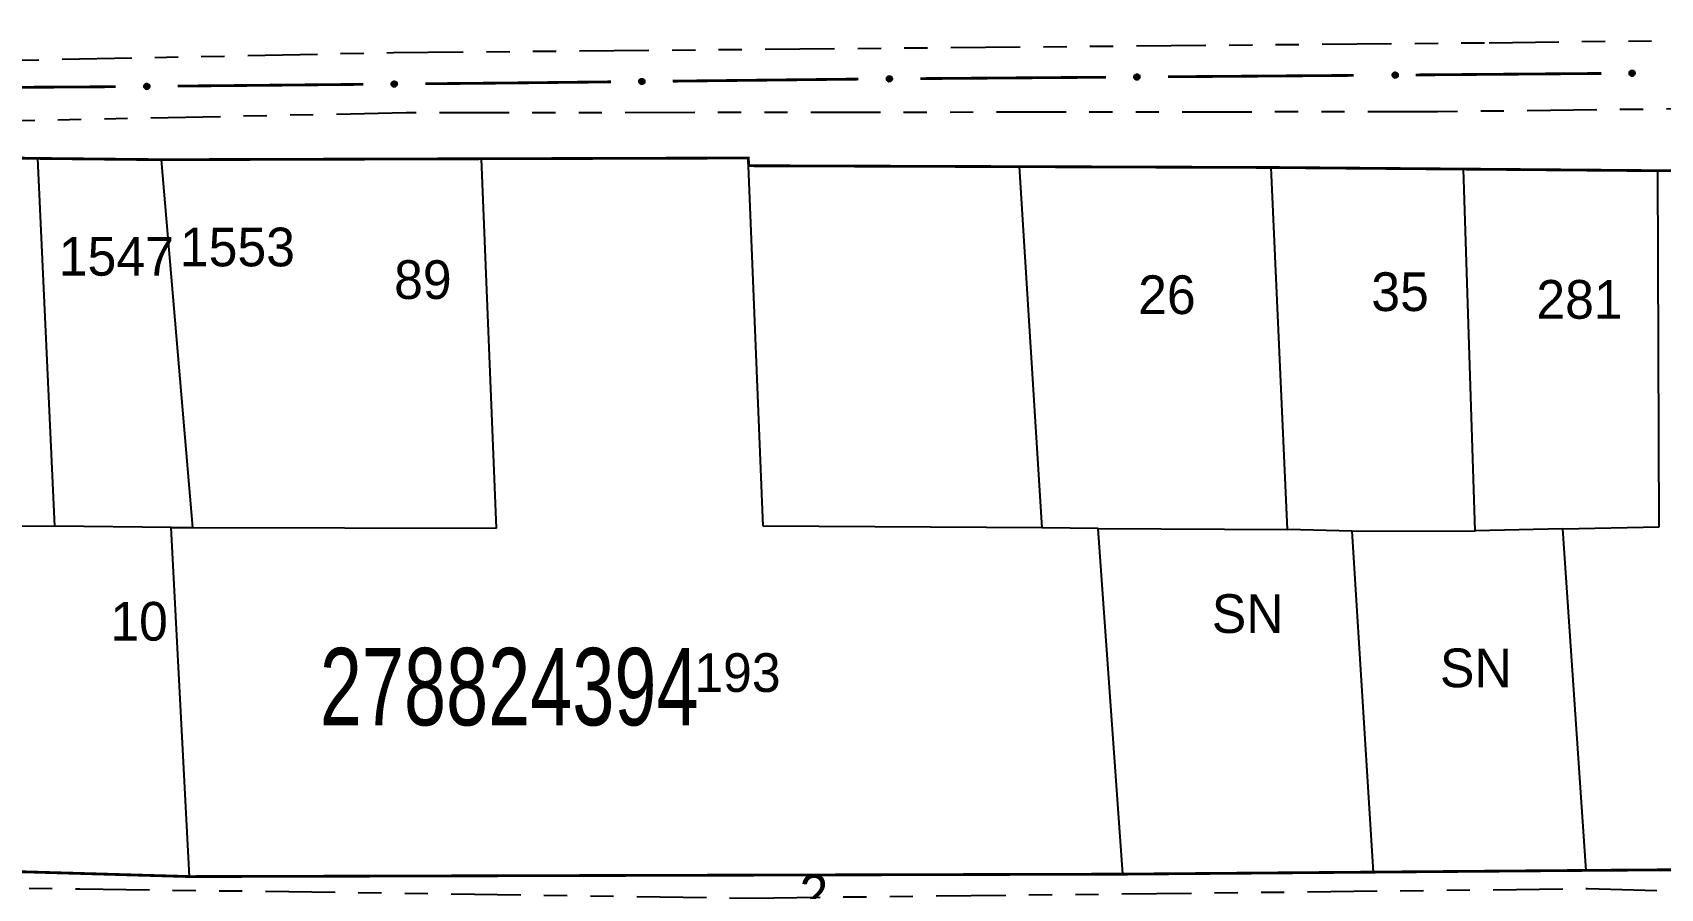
# Model space of a CAD drawing. Extents: x 203196 to 204359, y 4872588 to 4874244.
# Drawn here: x 203929 to 204034.2, y 4873557.6 to 4873612.8 of the extents above; entities that cross this region are included whole.
import ezdxf
from ezdxf.enums import TextEntityAlignment as Align

# ---------------------------------------------------------------- set-up
doc = ezdxf.new("R2010")
doc.units = 0
doc.header["$LTSCALE"] = 1.5
doc.header["$MEASUREMENT"] = 0
doc.linetypes.add('TRACO_25', pattern=[8, 3, -1, 1, -1, 1, -1])
for name, color, linetype in [('CD_MALHA_LOTES', 7, 'CONTINUOUS'), ('CD_TXT_QUADRA', 7, 'CONTINUOUS'), ('RU-QUADRA', 210, 'CONTINUOUS'), ('SV-EIXO-RUA-N-PAV', 6, 'CONTINUOUS'), ('SV-RUA-NAO-PAV', 7, 'CONTINUOUS'), ('Th_NmrPort', 1, 'CONTINUOUS')]:
    doc.layers.add(name, color=color, linetype=linetype)
doc.styles.add('ARIAL', font='ARIAL.SHX')

msp = doc.modelspace()

# ---------------------------------------------------------------- linework, layer by layer
at = {"layer": 'CD_MALHA_LOTES', "linetype": 'Continuous', "flags": 128}
for points in [[(203919.872006, 4873604.83852), (203929.293312, 4873604.703106)], [(203929.293312, 4873604.703106), (203937.284701, 4873604.620239)], [(203930.400606, 4873580.953619), (203929.293312, 4873604.703106)], [(203937.284701, 4873604.620239), (203957.969137, 4873604.680565)], [(203939.315001, 4873580.860847), (203937.284701, 4873604.620239)], [(203957.969137, 4873604.680565), (203975.219064, 4873604.730875)], [(203958.9387, 4873580.817652), (203957.969137, 4873604.680565)], [(203975.219064, 4873604.730875), (203975.239353, 4873604.229175)], [(203975.239353, 4873604.229175), (203992.751782, 4873604.171068)], [(203976.180644, 4873580.953756), (203975.239353, 4873604.229175)], [(203992.751782, 4873604.171068), (204009.018861, 4873604.117092)], [(203994.219529, 4873580.8356), (203992.751782, 4873604.171068)], [(204009.018861, 4873604.117092), (204021.444414, 4873604.014086)], [(204010.060048, 4873580.731843), (204009.018861, 4873604.117092)], [(204021.444414, 4873604.014086), (204034.000688, 4873603.909996)], [(204022.189591, 4873580.652394), (204021.444414, 4873604.014086)], [(204034.000688, 4873603.909996), (204045.979962, 4873603.902533)], [(204034.086291, 4873580.913316), (204034.000688, 4873603.909996)], [(203928.057629, 4873580.981597), (203930.400606, 4873580.953619)], [(203937.910892, 4873580.863937), (203930.400606, 4873580.953619)], [(203937.910892, 4873580.863937), (203939.315001, 4873580.860847)], [(203939.114005, 4873558.323102), (203937.910892, 4873580.863937)], [(203939.315001, 4873580.860847), (203958.9387, 4873580.817652)], [(203994.219529, 4873580.8356), (203976.180644, 4873580.953756)], [(203997.83867, 4873580.811894), (203994.219529, 4873580.8356)], [(203999.420259, 4873558.480111), (203997.83867, 4873580.811894)], [(203997.83867, 4873580.811894), (204010.060048, 4873580.731843)], [(204014.235552, 4873580.619874), (204010.060048, 4873580.731843)], [(204027.857611, 4873580.776706), (204022.189591, 4873580.652394)], [(204027.857611, 4873580.776706), (204034.086291, 4873580.913316)], [(204029.363922, 4873558.721595), (204027.857611, 4873580.776706)], [(204014.235552, 4873580.619874), (204022.189591, 4873580.652394)], [(204015.632552, 4873558.610857), (204014.235552, 4873580.619874)], [(203939.114005, 4873558.323102), (203928.678197, 4873558.622302)], [(204015.632552, 4873558.610857), (203999.420259, 4873558.480111)], [(204029.363922, 4873558.721595), (204015.632552, 4873558.610857)], [(204044.191687, 4873558.828411), (204029.363922, 4873558.721595)], [(203999.420259, 4873558.480111), (203939.114005, 4873558.323102)]]:
    msp.add_lwpolyline(points, dxfattribs=at)
at = {"layer": 'RU-QUADRA', "linetype": 'Continuous', "const_width": 0.18, "flags": 128}
for points in [[(204117.677887, 4873603.555128), (204069.84005, 4873603.954763), (204057.850327, 4873603.895138), (204045.979962, 4873603.902533), (204034.000688, 4873603.909996), (204021.444414, 4873604.014086), (204009.018861, 4873604.117092), (203992.751782, 4873604.171068), (203975.239353, 4873604.229175), (203975.219064, 4873604.730875), (203957.969137, 4873604.680565), (203937.284701, 4873604.620239), (203929.293312, 4873604.703106), (203919.872006, 4873604.83852), (203899.032537, 4873604.642146), (203891.608422, 4873604.574953), (203884.692176, 4873604.512356), (203867.617626, 4873604.357821), (203851.391218, 4873604.255111), (203836.234065, 4873604.020143), (203825.689363, 4873603.856678)], [(203810.384717, 4873560.493277), (203838.81967, 4873560.208883), (203848.807517, 4873560.108989), (203858.877976, 4873560.022704), (203868.850274, 4873559.93726), (203878.800494, 4873559.852005), (203888.765494, 4873559.766623), (203939.114005, 4873558.323102), (203999.420259, 4873558.480111), (204029.363922, 4873558.721595), (204044.191687, 4873558.828411), (204074.357603, 4873558.962721), (204119.005839, 4873559.080837)]]:
    msp.add_lwpolyline(points, dxfattribs=at)
at = {"layer": 'SV-EIXO-RUA-N-PAV'}
for points in [[(204000.193704, 4873610.070225), (204000.227534, 4873610.105546), (204000.263832, 4873610.128985), (204000.299732, 4873610.139821), (204000.333954, 4873610.141124), (204000.369114, 4873610.138514), (204000.403982, 4873610.128062), (204000.440112, 4873610.107888), (204000.475782, 4873610.074201), (204000.49735, 4873610.035439), (204000.509856, 4873610.000811), (204000.513269, 4873609.965205), (204000.510161, 4873609.931091), (204000.498106, 4873609.895231), (204000.477305, 4873609.858816), (204000.442563, 4873609.823769), (204000.40682, 4873609.801034), (204000.37182, 4873609.791465), (204000.336003, 4873609.78826), (204000.300139, 4873609.791355), (204000.265971, 4873609.801812), (204000.229344, 4873609.822822), (204000.195206, 4873609.857571), (204000.172124, 4873609.892961), (204000.162066, 4873609.927817), (204000.159705, 4873609.963151), (204000.161894, 4873609.998448), (204000.170942, 4873610.033936), (204000.193704, 4873610.070225)], [(204016.884186, 4873610.193543), (204016.917996, 4873610.228883), (204016.954281, 4873610.252342), (204016.990176, 4873610.263198), (204017.024396, 4873610.26452), (204017.059558, 4873610.261929), (204017.094432, 4873610.251496), (204017.130573, 4873610.231343), (204017.166262, 4873610.197676), (204017.187851, 4873610.158926), (204017.200377, 4873610.124305), (204017.20381, 4873610.088701), (204017.200721, 4873610.054586), (204017.188686, 4873610.018719), (204017.167905, 4873609.982292), (204017.133183, 4873609.947225), (204017.097453, 4873609.92447), (204017.062458, 4873609.914882), (204017.026642, 4873609.911657), (204016.990777, 4873609.914732), (204016.956603, 4873609.92517), (204016.919965, 4873609.946159), (204016.885807, 4873609.980889), (204016.862705, 4873610.016266), (204016.852628, 4873610.051117), (204016.850247, 4873610.086449), (204016.852416, 4873610.121748), (204016.861444, 4873610.157241), (204016.884186, 4873610.193543)], [(204032.192703, 4873610.315286), (204032.226513, 4873610.350626), (204032.262798, 4873610.374086), (204032.298692, 4873610.384942), (204032.332913, 4873610.386264), (204032.368075, 4873610.383673), (204032.402949, 4873610.37324), (204032.43909, 4873610.353087), (204032.474779, 4873610.31942), (204032.496368, 4873610.28067), (204032.508894, 4873610.246049), (204032.512327, 4873610.210445), (204032.509238, 4873610.176329), (204032.497203, 4873610.140462), (204032.476422, 4873610.104036), (204032.4417, 4873610.068969), (204032.40597, 4873610.046214), (204032.370975, 4873610.036625), (204032.335159, 4873610.0334), (204032.299294, 4873610.036475), (204032.265119, 4873610.046914), (204032.228481, 4873610.067903), (204032.194324, 4873610.102633), (204032.171222, 4873610.13801), (204032.161145, 4873610.172861), (204032.158764, 4873610.208193), (204032.160933, 4873610.243492), (204032.169961, 4873610.278984), (204032.192703, 4873610.315286)], [(203936.196427, 4873609.464187), (203936.230187, 4873609.499575), (203936.266438, 4873609.523085), (203936.302318, 4873609.533992), (203936.336536, 4873609.535362), (203936.371702, 4873609.532822), (203936.40659, 4873609.522438), (203936.44276, 4873609.502336), (203936.478497, 4873609.468719), (203936.50014, 4873609.43), (203936.512715, 4873609.395397), (203936.516199, 4873609.359798), (203936.513158, 4873609.325678), (203936.501174, 4873609.289794), (203936.480444, 4873609.253338), (203936.445772, 4873609.218222), (203936.410074, 4873609.195416), (203936.375093, 4873609.185778), (203936.339282, 4873609.182503), (203936.303412, 4873609.185527), (203936.269223, 4873609.195917), (203936.232555, 4873609.216854), (203936.198349, 4873609.251535), (203936.175197, 4873609.28688), (203936.16507, 4873609.321717), (203936.162639, 4873609.357046), (203936.164758, 4873609.392347), (203936.173736, 4873609.427853), (203936.196427, 4873609.464187)], [(203952.195725, 4873609.614069), (203952.229485, 4873609.649457), (203952.265736, 4873609.672968), (203952.301616, 4873609.683874), (203952.335834, 4873609.685245), (203952.371, 4873609.682704), (203952.405888, 4873609.672321), (203952.442058, 4873609.652219), (203952.477795, 4873609.618602), (203952.499438, 4873609.579883), (203952.512013, 4873609.545279), (203952.515497, 4873609.50968), (203952.512456, 4873609.47556), (203952.500472, 4873609.439676), (203952.479742, 4873609.403221), (203952.44507, 4873609.368104), (203952.409372, 4873609.345299), (203952.374391, 4873609.335661), (203952.33858, 4873609.332385), (203952.30271, 4873609.335409), (203952.268521, 4873609.3458), (203952.231853, 4873609.366737), (203952.197647, 4873609.401418), (203952.174495, 4873609.436763), (203952.164368, 4873609.471599), (203952.161937, 4873609.506928), (203952.164056, 4873609.54223), (203952.173034, 4873609.577735), (203952.195725, 4873609.614069)], [(203968.194674, 4873609.77859), (203968.22837, 4873609.814038), (203968.264579, 4873609.837615), (203968.300438, 4873609.848586), (203968.334654, 4873609.850018), (203968.369824, 4873609.847541), (203968.404732, 4873609.83722), (203968.440938, 4873609.817184), (203968.476735, 4873609.783632), (203968.498448, 4873609.744952), (203968.511086, 4873609.710371), (203968.514634, 4873609.674778), (203968.511655, 4873609.640653), (203968.499735, 4873609.604747), (203968.479071, 4873609.568254), (203968.444462, 4873609.533075), (203968.408806, 4873609.510206), (203968.373842, 4873609.500504), (203968.338037, 4873609.497164), (203968.302162, 4873609.500123), (203968.267954, 4873609.510452), (203968.231249, 4873609.531323), (203968.19698, 4873609.565942), (203968.173764, 4873609.601245), (203968.163574, 4873609.636063), (203968.161079, 4873609.671388), (203968.163135, 4873609.706693), (203968.172049, 4873609.742215), (203968.194674, 4873609.77859)], [(203984.194141, 4873609.951923), (203984.227971, 4873609.987244), (203984.264269, 4873610.010683), (203984.30017, 4873610.021519), (203984.334391, 4873610.022822), (203984.369551, 4873610.020212), (203984.40442, 4873610.009759), (203984.44055, 4873609.989586), (203984.47622, 4873609.955898), (203984.497787, 4873609.917137), (203984.510293, 4873609.882508), (203984.513707, 4873609.846903), (203984.510599, 4873609.812789), (203984.498544, 4873609.776929), (203984.477742, 4873609.740514), (203984.443001, 4873609.705466), (203984.407258, 4873609.682731), (203984.372257, 4873609.673162), (203984.33644, 4873609.669957), (203984.300576, 4873609.673052), (203984.266408, 4873609.68351), (203984.229782, 4873609.704519), (203984.195644, 4873609.739268), (203984.172562, 4873609.774658), (203984.162504, 4873609.809515), (203984.160142, 4873609.844848), (203984.162331, 4873609.880146), (203984.171379, 4873609.915633), (203984.194141, 4873609.951923)]]:
    msp.add_lwpolyline(points, close=True, dxfattribs=at)
for points in [[(204000.212913, 4873610.088716), (204000.414655, 4873610.117499)], [(204000.227534, 4873610.105546), (204000.403982, 4873610.128062)], [(204000.248168, 4873610.118997), (204000.377703, 4873610.132236)], [(204000.263832, 4873610.128985), (204000.369114, 4873610.138514)], [(204016.850247, 4873610.086449), (204017.200377, 4873610.124305)], [(204016.852416, 4873610.121748), (204017.187851, 4873610.158926)], [(204016.85511, 4873610.105224), (204017.189125, 4873610.143359)], [(204016.861444, 4873610.157241), (204017.166262, 4873610.197676)], [(204016.861661, 4873610.13939), (204017.17247, 4873610.178706)], [(204016.87367, 4873610.1736), (204017.144909, 4873610.2126)], [(204016.884186, 4873610.193543), (204017.130573, 4873610.231343)], [(204016.903385, 4873610.212044), (204017.105111, 4873610.24094)], [(204016.917996, 4873610.228883), (204017.094432, 4873610.251496)], [(204016.938623, 4873610.242345), (204017.068151, 4873610.255656)], [(204016.954281, 4873610.252342), (204017.059558, 4873610.261929)], [(204032.158764, 4873610.208193), (204032.508894, 4873610.246049)], [(204032.160933, 4873610.243492), (204032.496368, 4873610.28067)], [(204032.161145, 4873610.172861), (204032.512327, 4873610.210445)], [(204032.162555, 4873610.190116), (204032.508873, 4873610.22562)], [(204032.163627, 4873610.226968), (204032.497642, 4873610.265103)], [(204032.16966, 4873610.154694), (204032.507769, 4873610.192862)], [(204032.169961, 4873610.278984), (204032.474779, 4873610.31942)], [(204032.170178, 4873610.261134), (204032.480986, 4873610.300449)], [(204032.171222, 4873610.13801), (204032.509238, 4873610.176329)], [(204032.182187, 4873610.295344), (204032.453425, 4873610.334344)], [(204032.184951, 4873610.119337), (204032.498499, 4873610.157309)], [(204032.192703, 4873610.315286), (204032.43909, 4873610.353087)], [(204032.194324, 4873610.102633), (204032.497203, 4873610.140462)], [(204032.211902, 4873610.333788), (204032.413628, 4873610.362684)], [(204032.21523, 4873610.086828), (204032.483772, 4873610.121713)], [(204032.226513, 4873610.350626), (204032.402949, 4873610.37324)], [(204032.247139, 4873610.364089), (204032.376667, 4873610.3774)], [(204032.262798, 4873610.374086), (204032.368075, 4873610.383673)], [(203936.162639, 4873609.357046), (203936.512715, 4873609.395397)], [(203936.164758, 4873609.392347), (203936.50014, 4873609.43)], [(203936.16507, 4873609.321717), (203936.516199, 4873609.359798)], [(203936.166456, 4873609.338974), (203936.512723, 4873609.374968)], [(203936.167476, 4873609.375827), (203936.501437, 4873609.414435)], [(203936.173611, 4873609.303562), (203936.511665, 4873609.342208)], [(203936.173736, 4873609.427853), (203936.478497, 4873609.468719)], [(203936.173978, 4873609.410003), (203936.484731, 4873609.449758)], [(203936.175197, 4873609.28688), (203936.513158, 4873609.325678)], [(203936.185939, 4873609.444229), (203936.457122, 4873609.483613)], [(203936.188952, 4873609.268226), (203936.502447, 4873609.306642)], [(203936.196427, 4873609.464187), (203936.44276, 4873609.502336)], [(203936.198349, 4873609.251535), (203936.501174, 4873609.289794)], [(203936.215599, 4873609.482715), (203936.417284, 4873609.511896)], [(203936.219277, 4873609.235761), (203936.48777, 4873609.271026)], [(203936.230187, 4873609.499575), (203936.40659, 4873609.522438)], [(203936.232555, 4873609.216854), (203936.480444, 4873609.253338)], [(203936.250794, 4873609.513066), (203936.380303, 4873609.52656)], [(203936.256374, 4873609.208816), (203936.455355, 4873609.235243)], [(203936.266438, 4873609.523085), (203936.371702, 4873609.532822)], [(203936.269223, 4873609.195917), (203936.445772, 4873609.218222)], [(203936.290651, 4873609.191398), (203936.421512, 4873609.20627)], [(203936.303412, 4873609.185527), (203936.410074, 4873609.195416)], [(203952.161937, 4873609.506928), (203952.512013, 4873609.545279)], [(203952.164056, 4873609.54223), (203952.499438, 4873609.579883)], [(203952.164368, 4873609.471599), (203952.515497, 4873609.50968)], [(203952.165754, 4873609.488857), (203952.512021, 4873609.52485)], [(203952.166774, 4873609.52571), (203952.500735, 4873609.564318)], [(203952.172909, 4873609.453444), (203952.510963, 4873609.492091)], [(203952.173034, 4873609.577735), (203952.477795, 4873609.618602)], [(203952.173276, 4873609.559885), (203952.484029, 4873609.59964)], [(203952.174495, 4873609.436763), (203952.512456, 4873609.47556)], [(203952.185237, 4873609.594112), (203952.45642, 4873609.633496)], [(203952.18825, 4873609.418109), (203952.501744, 4873609.456525)], [(203952.195725, 4873609.614069), (203952.442058, 4873609.652219)], [(203952.197647, 4873609.401418), (203952.500472, 4873609.439676)], [(203952.214897, 4873609.632598), (203952.416582, 4873609.661779)], [(203952.218575, 4873609.385643), (203952.487068, 4873609.420908)], [(203952.229485, 4873609.649457), (203952.405888, 4873609.672321)], [(203952.231853, 4873609.366737), (203952.479742, 4873609.403221)], [(203952.250092, 4873609.662949), (203952.379601, 4873609.676443)], [(203952.255672, 4873609.358699), (203952.454653, 4873609.385126)], [(203952.265736, 4873609.672968), (203952.371, 4873609.682704)], [(203952.268521, 4873609.3458), (203952.44507, 4873609.368104)], [(203952.289949, 4873609.341281), (203952.42081, 4873609.356152)], [(203952.30271, 4873609.335409), (203952.409372, 4873609.345299)], [(203968.161079, 4873609.671388), (203968.511086, 4873609.710371)], [(203968.163135, 4873609.706693), (203968.498448, 4873609.744952)], [(203968.163574, 4873609.636063), (203968.514634, 4873609.674778)], [(203968.164929, 4873609.653323), (203968.51113, 4873609.689942)], [(203968.165882, 4873609.690178), (203968.499773, 4873609.729389)], [(203968.172049, 4873609.742215), (203968.476735, 4873609.783632)], [(203968.172148, 4873609.617924), (203968.510132, 4873609.65718)], [(203968.172323, 4873609.724365), (203968.483003, 4873609.764681)], [(203968.173764, 4873609.601245), (203968.511655, 4873609.640653)], [(203968.184222, 4873609.758613), (203968.455333, 4873609.798487)], [(203968.187553, 4873609.582616), (203968.500977, 4873609.621598)], [(203968.194674, 4873609.77859), (203968.440938, 4873609.817184)], [(203968.19698, 4873609.565942), (203968.499735, 4873609.604747)], [(203968.213813, 4873609.797153), (203968.415445, 4873609.826698)], [(203968.217937, 4873609.550205), (203968.486365, 4873609.585955)], [(203968.22837, 4873609.814038), (203968.404732, 4873609.83722)], [(203968.231249, 4873609.531323), (203968.479071, 4873609.568254)], [(203968.248953, 4873609.827567), (203968.378437, 4873609.841295)], [(203968.255081, 4873609.523328), (203968.454015, 4873609.550114)], [(203968.264579, 4873609.837615), (203968.369824, 4873609.847541)], [(203968.267954, 4873609.510452), (203968.444462, 4873609.533075)], [(203968.28939, 4873609.505972), (203968.420224, 4873609.52108)], [(203968.302162, 4873609.500123), (203968.408806, 4873609.510206)], [(203984.160142, 4873609.844848), (203984.510293, 4873609.882508)], [(203984.162331, 4873609.880146), (203984.497787, 4873609.917137)], [(203984.162504, 4873609.809515), (203984.513707, 4873609.846903)], [(203984.163924, 4873609.826769), (203984.510261, 4873609.86208)], [(203984.165016, 4873609.863621), (203984.499053, 4873609.901569)], [(203984.171009, 4873609.791343), (203984.509139, 4873609.829322)], [(203984.171379, 4873609.915633), (203984.47622, 4873609.955898)], [(203984.171586, 4873609.897783), (203984.482416, 4873609.936925)], [(203984.172562, 4873609.774658), (203984.510599, 4873609.812789)], [(203984.183614, 4873609.931986), (203984.454874, 4873609.970835)], [(203984.18628, 4873609.755978), (203984.49985, 4873609.793775)], [(203984.194141, 4873609.951923), (203984.44055, 4873609.989586)], [(203984.195644, 4873609.739268), (203984.498544, 4873609.776929)], [(203984.213351, 4873609.970414), (203984.415093, 4873609.999196)], [(203984.216541, 4873609.723452), (203984.485103, 4873609.758187)], [(203984.227971, 4873609.987244), (203984.40442, 4873610.009759)], [(203984.229782, 4873609.704519), (203984.477742, 4873609.740514)], [(203984.248605, 4873610.000695), (203984.37814, 4873610.013933)], [(203984.253584, 4873609.696435), (203984.452617, 4873609.722468)], [(203984.264269, 4873610.010683), (203984.369551, 4873610.020212)], [(203984.266408, 4873609.68351), (203984.443001, 4873609.705466)], [(203984.287827, 4873609.678948), (203984.418717, 4873609.693562)], [(203984.300576, 4873609.673052), (203984.407258, 4873609.682731)], [(204000.159705, 4873609.963151), (204000.509856, 4873610.000811)], [(204000.161894, 4873609.998448), (204000.49735, 4873610.035439)], [(204000.162066, 4873609.927817), (204000.513269, 4873609.965205)], [(204000.163487, 4873609.945072), (204000.509824, 4873609.980382)], [(204000.164579, 4873609.981923), (204000.498615, 4873610.019871)], [(204000.170571, 4873609.909646), (204000.508701, 4873609.947624)], [(204000.170942, 4873610.033936), (204000.475782, 4873610.074201)], [(204000.171149, 4873610.016086), (204000.481979, 4873610.055227)], [(204000.172124, 4873609.892961), (204000.510161, 4873609.931091)], [(204000.183177, 4873610.050289), (204000.454437, 4873610.089137)], [(204000.185843, 4873609.87428), (204000.499412, 4873609.912077)], [(204000.193704, 4873610.070225), (204000.440112, 4873610.107888)], [(204000.195206, 4873609.857571), (204000.498106, 4873609.895231)], [(204000.216104, 4873609.841754), (204000.484665, 4873609.87649)], [(204000.229344, 4873609.822822), (204000.477305, 4873609.858816)], [(204000.253147, 4873609.814737), (204000.45218, 4873609.840771)], [(204000.265971, 4873609.801812), (204000.442563, 4873609.823769)], [(204000.28739, 4873609.797251), (204000.41828, 4873609.811864)], [(204000.300139, 4873609.791355), (204000.40682, 4873609.801034)], [(204016.852628, 4873610.051117), (204017.20381, 4873610.088701)], [(204016.854039, 4873610.068372), (204017.200356, 4873610.103876)], [(204016.861143, 4873610.03295), (204017.199252, 4873610.071118)], [(204016.862705, 4873610.016266), (204017.200721, 4873610.054586)], [(204016.876435, 4873609.997593), (204017.189983, 4873610.035565)], [(204016.885807, 4873609.980889), (204017.188686, 4873610.018719)], [(204016.906714, 4873609.965084), (204017.175256, 4873609.99997)], [(204016.919965, 4873609.946159), (204017.167905, 4873609.982292)], [(204016.943772, 4873609.938088), (204017.14279, 4873609.964233)], [(204016.956603, 4873609.92517), (204017.133183, 4873609.947225)], [(204016.978025, 4873609.920621), (204017.108906, 4873609.935307)], [(204016.990777, 4873609.914732), (204017.097453, 4873609.92447)], [(204032.228481, 4873610.067903), (204032.476422, 4873610.104036)], [(204032.252288, 4873610.059832), (204032.451307, 4873610.085976)], [(204032.265119, 4873610.046914), (204032.4417, 4873610.068969)], [(204032.286541, 4873610.042365), (204032.417423, 4873610.057051)], [(204032.299294, 4873610.036475), (204032.40597, 4873610.046214)]]:
    msp.add_lwpolyline(points, dxfattribs=at)
at = {"layer": 'SV-EIXO-RUA-N-PAV', "const_width": 0.18}
for points in [[(204002.33814, 4873609.975998), (204014.337812, 4873610.064725)], [(204018.337697, 4873610.095018), (204030.337318, 4873610.190447)], [(203922.341469, 4873609.26045), (203932.34129, 4873609.320337)], [(203932.34129, 4873609.320337), (203933.032039, 4873609.324457)], [(203933.032039, 4873609.324457), (203934.34122, 4873609.336722)], [(203938.341045, 4873609.374192), (203950.340518, 4873609.486604)], [(203954.340342, 4873609.524075), (203959.340123, 4873609.570913)], [(203959.340123, 4873609.570913), (203960.08075, 4873609.577841)], [(203960.08075, 4873609.577841), (203966.3397, 4873609.647776)], [(203970.33945, 4873609.692467), (203982.338701, 4873609.826542)], [(203986.338577, 4873609.857695), (203998.338249, 4873609.946422)]]:
    msp.add_lwpolyline(points, dxfattribs=at)
at = {"layer": 'SV-RUA-NAO-PAV', "linetype": 'TRACO_25'}
for points in [[(203797.316015, 4873609.447466, 10.729833), (203814.059162, 4873610.470565, 10.74549), (203879.179211, 4873611.34223, 11.254361), (203918.871422, 4873610.859713, 11.669286), (203952.298139, 4873611.539038, 11.677115), (204023.097559, 4873612.177103, 11.669286), (204077.296604, 4873612.829812, 11.512711), (204163.578345, 4873611.845625, 10.917724), (204210.287051, 4873611.294252, 10.800292), (204255.535283, 4873609.780066, 10.792463), (204299.299498, 4873608.447178, 10.541943)], [(204296.619737, 4873601.607055, 10.43234), (204291.806684, 4873603.171938, 10.447997), (204252.634198, 4873604.782761, 10.643717), (204209.91137, 4873606.836535, 10.690689), (204162.901649, 4873607.576198, 10.902066), (204119.669571, 4873608.117593, 11.223046), (204078.048333, 4873608.40388, 11.442252), (204019.756555, 4873607.714016, 11.606656), (203953.097397, 4873607.640319, 11.6458), (203919.97445, 4873606.964626, 11.575341), (203868.097406, 4873607.158369, 11.19173), (203824.858172, 4873606.644076, 10.949039), (203797.92953, 4873605.415444, 10.729833)], [(203806.142294, 4873560.050353, 11.356135), (203863.842461, 4873558.501166, 11.590999), (203898.738966, 4873558.007593, 11.692773), (203932.013312, 4873557.537336, 11.755403), (203975.35646, 4873556.938356, 11.872834), (204029.442944, 4873557.544692, 11.990266), (204100.982138, 4873555.708612, 11.90415), (204138.60134, 4873556.135716, 11.590999), (204195.212873, 4873555.58598, 10.917724), (204274.117379, 4873554.59585, 10.5576)]]:
    msp.add_polyline3d(points, dxfattribs=at)

# ---------------------------------------------------------------- texts
at = {"layer": 'CD_TXT_QUADRA', "style": 'ARIAL', "width": 0.7}
msp.add_text('278824394', height=5, dxfattribs=at).set_placement((203947.528648, 4873568.08812))
at = {"layer": 'Th_NmrPort', "color": 1}
for s, p in [('1547', (203930.655649, 4873598.381188)), ('1553', (203938.481152, 4873598.98315)), ('89', (203952.326271, 4873596.876284)), ('26', (204000.412574, 4873595.900657)), ('35', (204015.480139, 4873596.096592)), ('281', (204026.146438, 4873595.599676)), ('SN', (204005.170713, 4873575.306149)), ('10', (203933.985017, 4873574.81079)), ('193', (203971.727453, 4873571.497827)), ('SN', (204019.915054, 4873571.800981)), ('2', (203978.528037, 4873557.208587))]:
    msp.add_text(s, height=2.5, dxfattribs=at).set_placement(p, align=Align.MIDDLE_LEFT)

doc.saveas('drawing.dxf')
